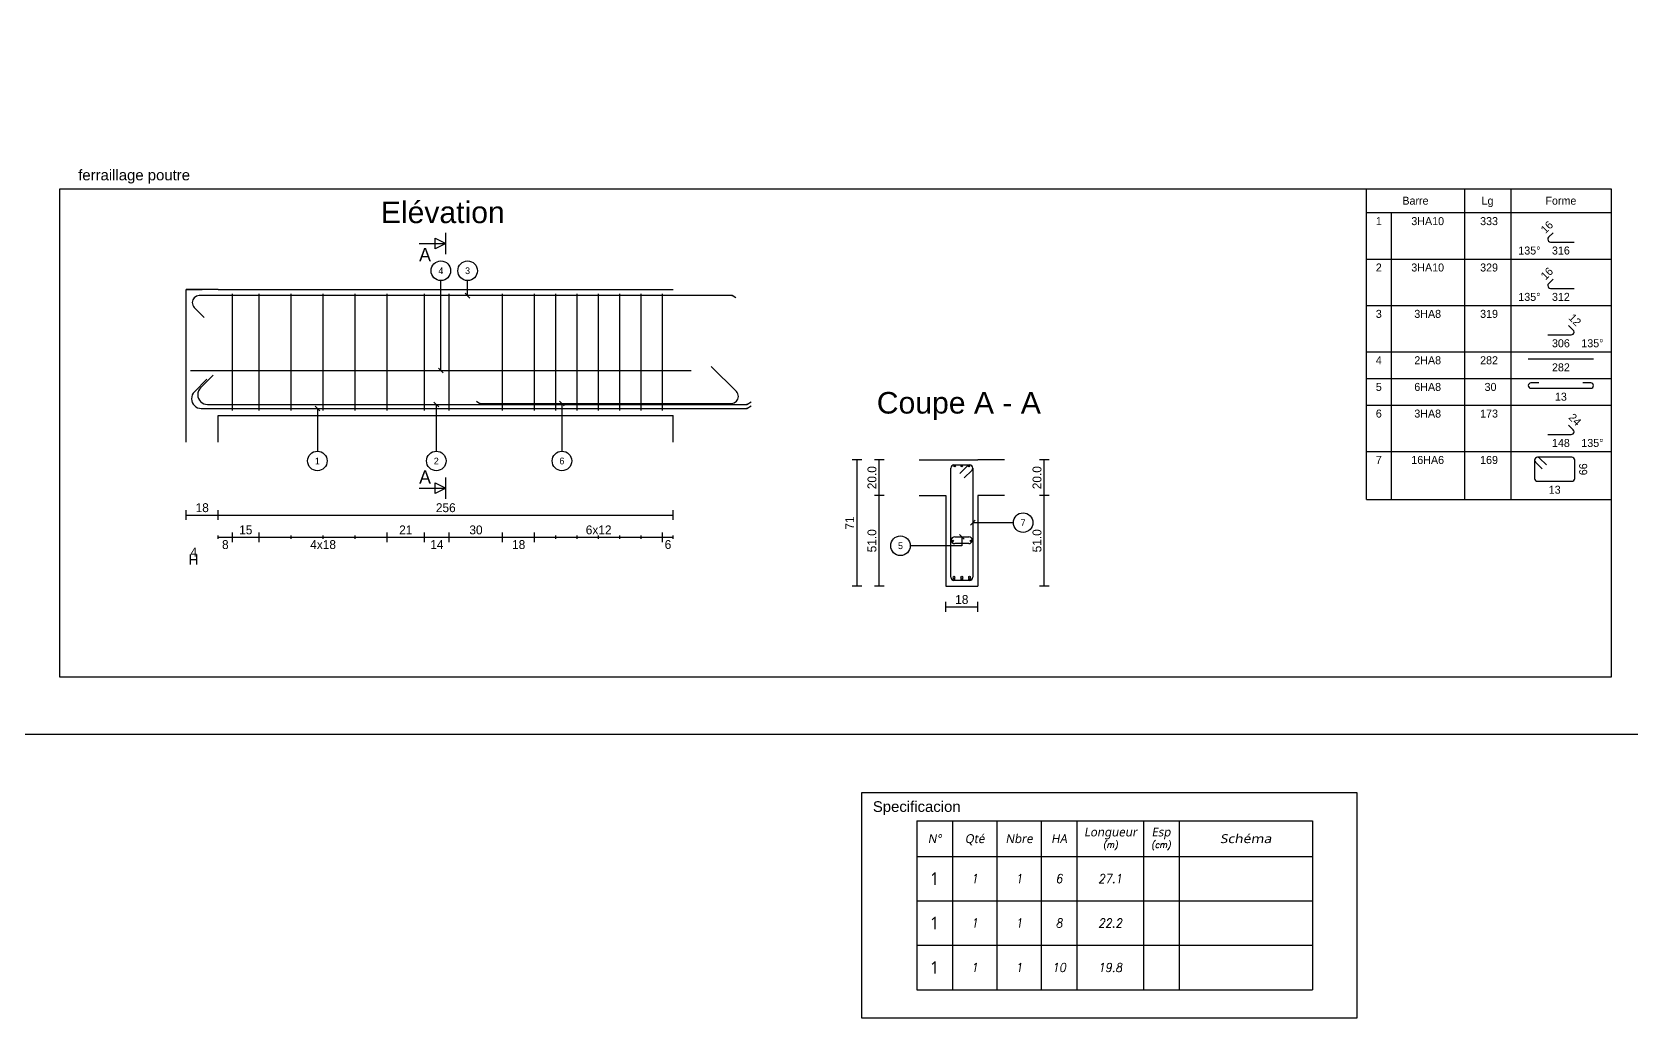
# Model space of a CAD drawing. Header units: metres. Extents: x -5618 to 118954, y -306 to 4637.
# Drawn here: x 90001 to 90901, y 464 to 1019 of the extents above; entities that cross this region are included whole.
import ezdxf
from ezdxf.enums import TextEntityAlignment as Align

# ---------------------------------------------------------------- set-up
doc = ezdxf.new("R2010")
doc.units = ezdxf.units.M
for name, color, linetype in [('1', 7, 'Continuous'), ('104', 7, 'Continuous'), ('173', 7, 'Continuous'), ('5', 7, 'Continuous'), ('6', 7, 'Continuous'), ('7', 7, 'Continuous'), ('GO-FER-HA', 140, 'Continuous'), ('GO-TEXTE', 9, 'Continuous'), ('GO-TEXTE-FER', 3, 'Continuous')]:
    doc.layers.add(name, color=color, linetype=linetype)
doc.styles.add('ARIAL', font='ARIAL.TTF')
doc.styles.add('Tableau', font='romans.shx', dxfattribs={"width": 0.9, "oblique": 10})
doc.styles.add('Tableau2', font='trebuc.TTF', dxfattribs={"width": 0.9, "oblique": 10})

# ---------------------------------------------------------------- blocks, each defined once
blk = doc.blocks.new('Désignation')
at = {"layer": 'GO-TEXTE-FER'}
for p, q in [((0, 0.8), (8.9, 0.8)), ((0, 0.8), (0, 0)), ((0.8, 0.8), (0.8, 0)), ((1.8, 0.8), (1.8, 0)), ((2.8, 0.8), (2.8, 0)), ((3.6, 0.8), (3.6, 0)), ((5.1, 0.8), (5.1, 0)), ((5.9, 0.8), (5.9, 0)), ((8.9, 0.8), (8.9, 0)), ((0, 0), (8.9, 0))]:
    blk.add_line(p, q, dxfattribs=at)
at = {"layer": 'GO-TEXTE-FER', "style": 'Tableau2', "oblique": 10}
for s, p in [('N°', (0.4, 0.4)), ('Qté', (1.3, 0.4)), ('Nbre', (2.3, 0.4)), ('HA', (3.2, 0.4)), ('Longueur', (4.356, 0.55)), ('Esp', (5.494, 0.55))]:
    blk.add_text(s, height=0.2, dxfattribs=at).set_placement(p, align=Align.MIDDLE_CENTER)
at = {"layer": 'GO-TEXTE-FER', "color": 7, "style": 'Tableau', "oblique": 10, "width": 0.9}
for s, p in [('(m)', (4.356, 0.265)), ('(cm)', (5.494, 0.265))]:
    blk.add_text(s, height=0.15, dxfattribs=at).set_placement(p, align=Align.MIDDLE_CENTER)
at = {"layer": 'GO-TEXTE-FER', "style": 'Tableau2', "oblique": 10, "width": 1.2}
blk.add_text('Schéma', height=0.2, dxfattribs=at).set_placement((7.4, 0.4), align=Align.MIDDLE_CENTER)
blk = doc.blocks.new('Spécial')
at = {"layer": 'GO-TEXTE-FER'}
for p, q in [((0, 0), (0, -1)), ((0, 0), (8.9, 0)), ((0.8, 0), (0.8, -1)), ((1.8, 0), (1.8, -1)), ((2.8, 0), (2.8, -1)), ((3.6, 0), (3.6, -1)), ((5.1, 0), (5.1, -1)), ((5.9, 0), (5.9, -1)), ((8.9, 0), (8.9, -1)), ((0, -1), (8.9, -1))]:
    blk.add_line(p, q, dxfattribs=at)
at = {"layer": 'GO-TEXTE-FER', "style": 'Tableau2', "width": 0.9}
blk.add_attdef('NUMERO', text='', height=0.28, dxfattribs=at).set_placement((0.4, -0.5), align=Align.MIDDLE_CENTER)
at = {"layer": 'GO-TEXTE-FER', "style": 'Tableau', "oblique": 10, "width": 0.9}
for tag, p in [('QUANTITE', (1.3, -0.5)), ('NOMBRE', (2.3, -0.5)), ('NUANCE', (3.2, -0.5)), ('LONGUEUR', (4.35, -0.5)), ('ESPACEMENTS', (5.5, -0.5))]:
    blk.add_attdef(tag, text='', height=0.2, dxfattribs=at).set_placement(p, align=Align.MIDDLE_CENTER)

msp = doc.modelspace()

# ---------------------------------------------------------------- linework, layer by layer
for points in [[(89957.27, 1573.71), (89957.27, 623.81), (91317.13, 623.81), (91317.13, 1573.71)], [(90467.55, 591.14), (90746.08, 591.14), (90746.08, 464.2), (90467.55, 464.2)]]:
    msp.add_lwpolyline(points, close=True)
at = {"layer": '1', "color": 1}
for points in [[(90090.1, 828.51), (90371.6, 828.51)], [(90099.28, 823.58), (90092.21, 816.5)], [(90102.78, 825.83), (90095.71, 818.75)], [(90090.6, 812.62), (90090.6, 812.62)], [(90094.1, 814.87), (90094.1, 814.87)], [(90402.96, 809.37), (90405.44, 810.8)], [(90096.1, 807.12), (90402.96, 807.12)], [(90099.6, 809.37), (90402.96, 809.37)], [(90402.96, 807.12), (90405.44, 808.55)], [(90517.96, 733), (90517.96, 733)], [(90519.86, 734.9), (90527.86, 734.9)], [(90524.86, 731.1), (90519.86, 731.1)], [(90527.86, 731.1), (90522.86, 731.1)], [(90529.76, 733), (90529.76, 733)]]:
    msp.add_lwpolyline(points, dxfattribs=at)
for centre, radius in [((90518.76, 732.6), 0.4), ((90528.96, 732.6), 0.4), ((90519.46, 712.2), 0.5), ((90519.46, 711.2), 0.5), ((90523.86, 712.2), 0.5), ((90523.86, 711.2), 0.5), ((90528.26, 712.2), 0.5), ((90528.26, 711.2), 0.5)]:
    msp.add_circle(centre, radius, dxfattribs=at)
for centre, radius, start, end in [((90096.1, 812.62), 5.5, 135, 180), ((90096.1, 812.62), 5.5, 180, 270), ((90099.6, 814.87), 5.5, 135, 180), ((90099.6, 814.87), 5.5, 180, 270), ((90519.86, 733), 1.9, 90, 180), ((90519.86, 733), 1.9, 180, 270), ((90527.86, 733), 1.9, 0, 90), ((90527.86, 733), 1.9, 270, 0)]:
    msp.add_arc(centre, radius, start, end, dxfattribs=at)
for p in [(90402.96, 809.37), (90402.96, 807.12)]:
    msp.add_point(p, dxfattribs=at)
at = {"layer": '104', "color": 104}
for points in [[(90233.6, 899.87), (90227.6, 896.87), (90227.6, 902.87), (90233.6, 899.87)], [(90233.6, 762.37), (90227.6, 759.37), (90227.6, 765.37), (90233.6, 762.37)]]:
    msp.add_lwpolyline(points, close=True, dxfattribs=at)
for points in [[(90233.6, 893.87), (90233.6, 905.87)], [(90218.6, 899.87), (90233.6, 899.87)], [(90397.05, 816.67), (90382.92, 830.8)], [(90250.8, 811.16), (90252.78, 810.02)], [(90252.78, 810.02), (90394.3, 810.02)], [(90398.2, 813.92), (90398.2, 813.92)], [(90233.6, 756.37), (90233.6, 768.37)], [(90218.6, 762.37), (90233.6, 762.37)]]:
    msp.add_lwpolyline(points, dxfattribs=at)
for start, end in [(270, 0), (0, 45)]:
    msp.add_arc((90394.3, 813.92), 3.9, start, end, dxfattribs=at)
msp.add_point((90252.78, 810.02), dxfattribs=at)
at = {"layer": '173', "color": 173}
for points in [[(90751.55, 755.93), (90751.55, 930.8), (90889.05, 930.8), (90889.05, 755.93)], [(90806.55, 930.8), (90806.55, 755.93)], [(90832.68, 930.8), (90832.68, 755.93)], [(90889.05, 917.3), (90751.55, 917.3)], [(90765.3, 917.3), (90765.3, 755.93)], [(90853.49, 902.33), (90853.49, 902.33)], [(90856.55, 906.04), (90853.95, 903.43)], [(90855.05, 900.76), (90868.24, 900.76)], [(90751.55, 891.21), (90889.05, 891.21)], [(90853.49, 876.24), (90853.49, 876.24)], [(90856.55, 879.95), (90853.95, 877.34)], [(90855.05, 874.67), (90868.24, 874.67)], [(90091, 866.72), (90091, 866.72)], [(90394.68, 870.62), (90094.9, 870.62)], [(90113.6, 806.02), (90113.6, 871.62)], [(90128.6, 806.02), (90128.6, 871.62)], [(90146.6, 806.02), (90146.6, 871.62)], [(90164.6, 806.02), (90164.6, 871.62)], [(90182.6, 806.02), (90182.6, 871.62)], [(90200.6, 806.02), (90200.6, 871.62)], [(90221.6, 806.02), (90221.6, 871.62)], [(90235.6, 806.02), (90235.6, 871.62)], [(90265.6, 806.02), (90265.6, 871.62)], [(90283.6, 806.02), (90283.6, 871.62)], [(90295.6, 806.02), (90295.6, 871.62)], [(90307.6, 806.02), (90307.6, 871.62)], [(90319.6, 806.02), (90319.6, 871.62)], [(90331.6, 806.02), (90331.6, 871.62)], [(90343.6, 806.02), (90343.6, 871.62)], [(90355.6, 806.02), (90355.6, 871.62)], [(90396.67, 869.47), (90394.68, 870.62)], [(90751.55, 865.12), (90889.05, 865.12)], [(90092.14, 863.96), (90097.79, 858.3)], [(90853.49, 848.58), (90866.67, 848.58)], [(90867.78, 851.25), (90865.17, 853.86)], [(90868.24, 850.14), (90868.24, 850.14)], [(90751.55, 839.02), (90889.05, 839.02)], [(90842.54, 835.02), (90879.19, 835.02)], [(90751.55, 824.02), (90889.05, 824.02)], [(90842.54, 820.02), (90842.54, 820.02)], [(90848.54, 821.52), (90844.04, 821.52)], [(90877.69, 821.52), (90873.19, 821.52)], [(90879.19, 820.02), (90879.19, 820.02)], [(90844.04, 818.52), (90877.69, 818.52)], [(90751.55, 809.02), (90889.05, 809.02)], [(90853.49, 792.49), (90866.67, 792.49)], [(90867.78, 795.16), (90865.17, 797.77)], [(90868.24, 794.05), (90868.24, 794.05)], [(90519.46, 775.4), (90528.26, 775.4)], [(90522.74, 770.63), (90526.98, 774.87)], [(90528.26, 775.4), (90528.26, 775.4)], [(90751.55, 782.93), (90889.05, 782.93)], [(90846.09, 778.06), (90846.09, 767.8)], [(90846.09, 778.06), (90846.09, 778.06)], [(90846.56, 776.92), (90850.38, 773.1)], [(90847.71, 779.68), (90847.71, 779.68)], [(90867.02, 779.68), (90847.71, 779.68)], [(90852.67, 775.39), (90848.85, 779.21)], [(90868.64, 767.8), (90868.64, 778.06)], [(90517.66, 712.2), (90517.66, 773.6)], [(90529.53, 772.33), (90525.29, 768.08)], [(90530.06, 773.6), (90530.06, 712.2)], [(90530.06, 773.6), (90530.06, 773.6)], [(90847.71, 766.18), (90867.02, 766.18)], [(90751.55, 755.93), (90889.05, 755.93)], [(90528.26, 710.4), (90519.46, 710.4)]]:
    msp.add_lwpolyline(points, dxfattribs=at)
for centre in [(90519.86, 774.7), (90523.86, 774.7), (90527.86, 774.7)]:
    msp.add_circle(centre, 0.4, dxfattribs=at)
for centre, radius, start, end in [((90855.05, 902.33), 1.57, 135, 180), ((90855.05, 902.33), 1.57, 180, 270), ((90855.05, 876.24), 1.57, 135, 180), ((90855.05, 876.24), 1.57, 180, 270), ((90094.9, 866.72), 3.9, 90, 180), ((90094.9, 866.72), 3.9, 180, 225), ((90866.67, 850.14), 1.57, 270, 0), ((90866.67, 850.14), 1.57, 0, 45), ((90844.04, 820.02), 1.5, 90, 180), ((90844.04, 820.02), 1.5, 180, 270), ((90877.69, 820.02), 1.5, 0, 90), ((90877.69, 820.02), 1.5, 270, 0), ((90866.67, 794.05), 1.57, 270, 0), ((90866.67, 794.05), 1.57, 0, 45), ((90519.46, 773.6), 1.8, 90, 180), ((90528.26, 773.6), 1.8, 90, 135), ((90528.26, 773.6), 1.8, 0, 90), ((90847.71, 778.06), 1.62, 90, 180), ((90847.71, 778.06), 1.62, 180, 225), ((90847.71, 778.06), 1.62, 45, 90), ((90867.02, 778.06), 1.62, 0, 90), ((90528.26, 773.6), 1.8, 315, 0), ((90847.71, 767.8), 1.62, 180, 270), ((90867.02, 767.8), 1.62, 270, 0), ((90519.46, 712.2), 1.8, 180, 270), ((90528.26, 712.2), 1.8, 270, 0)]:
    msp.add_arc(centre, radius, start, end, dxfattribs=at)
msp.add_point((90394.68, 870.62), dxfattribs=at)
at = {"layer": '5', "color": 5}
for points in [[(90467.69, 778.2), (90462.19, 778.2)], [(90464.94, 707.2), (90464.94, 778.2)], [(90480.19, 778.2), (90474.69, 778.2)], [(90477.44, 758.2), (90477.44, 778.2)], [(90573.02, 778.2), (90567.52, 778.2)], [(90570.27, 758.2), (90570.27, 778.2)], [(90480.19, 758.2), (90474.69, 758.2)], [(90477.44, 707.2), (90477.44, 758.2)], [(90573.02, 758.2), (90567.52, 758.2)], [(90570.27, 707.2), (90570.27, 758.2)], [(90087.6, 744.45), (90087.6, 749.95)], [(90087.6, 747.2), (90105.6, 747.2)], [(90105.6, 744.45), (90105.6, 749.95)], [(90105.6, 747.2), (90361.6, 747.2)], [(90361.6, 744.45), (90361.6, 749.95)], [(90105.6, 733.78), (90105.6, 735.62)], [(90105.6, 734.7), (90113.6, 734.7)], [(90113.6, 731.95), (90113.6, 737.45)], [(90113.6, 733.78), (90113.6, 735.62)], [(90113.6, 734.7), (90128.6, 734.7)], [(90128.6, 731.95), (90128.6, 737.45)], [(90128.6, 733.78), (90128.6, 735.62)], [(90128.6, 734.7), (90146.6, 734.7)], [(90128.6, 734.7), (90200.6, 734.7)], [(90146.6, 733.78), (90146.6, 735.62)], [(90146.6, 734.7), (90164.6, 734.7)], [(90164.6, 733.78), (90164.6, 735.62)], [(90164.6, 734.7), (90182.6, 734.7)], [(90182.6, 733.78), (90182.6, 735.62)], [(90182.6, 734.7), (90200.6, 734.7)], [(90200.6, 731.95), (90200.6, 737.45)], [(90200.6, 733.78), (90200.6, 735.62)], [(90200.6, 734.7), (90221.6, 734.7)], [(90221.6, 731.95), (90221.6, 737.45)], [(90221.6, 733.78), (90221.6, 735.62)], [(90221.6, 734.7), (90235.6, 734.7)], [(90235.6, 731.95), (90235.6, 737.45)], [(90235.6, 733.78), (90235.6, 735.62)], [(90235.6, 734.7), (90265.6, 734.7)], [(90265.6, 731.95), (90265.6, 737.45)], [(90265.6, 733.78), (90265.6, 735.62)], [(90265.6, 734.7), (90283.6, 734.7)], [(90283.6, 731.95), (90283.6, 737.45)], [(90283.6, 733.78), (90283.6, 735.62)], [(90283.6, 734.7), (90295.6, 734.7)], [(90283.6, 734.7), (90355.6, 734.7)], [(90295.6, 733.78), (90295.6, 735.62)], [(90295.6, 734.7), (90307.6, 734.7)], [(90307.6, 733.78), (90307.6, 735.62)], [(90307.6, 734.7), (90319.6, 734.7)], [(90319.6, 733.78), (90319.6, 735.62)], [(90319.6, 734.7), (90331.6, 734.7)], [(90331.6, 733.78), (90331.6, 735.62)], [(90331.6, 734.7), (90343.6, 734.7)], [(90343.6, 733.78), (90343.6, 735.62)], [(90343.6, 734.7), (90355.6, 734.7)], [(90355.6, 731.95), (90355.6, 737.45)], [(90355.6, 733.78), (90355.6, 735.62)], [(90355.6, 734.7), (90361.6, 734.7)], [(90361.6, 733.78), (90361.6, 735.62)], [(90090.1, 719.45), (90090.1, 724.95)], [(90090.1, 722.2), (90093.6, 722.2)], [(90093.6, 719.45), (90093.6, 724.95)], [(90467.69, 707.2), (90462.19, 707.2)], [(90480.19, 707.2), (90474.69, 707.2)], [(90573.02, 707.2), (90567.52, 707.2)], [(90514.86, 692.78), (90514.86, 698.28)], [(90514.86, 695.53), (90532.86, 695.53)], [(90532.86, 692.78), (90532.86, 698.28)]]:
    msp.add_lwpolyline(points, dxfattribs=at)
at = {"layer": '6', "color": 6}
for points in [[(90230.85, 828.51), (90230.85, 879.12)], [(90245.88, 870.62), (90245.88, 879.12)], [(90244.56, 871.94), (90247.21, 869.29)], [(90229.52, 829.84), (90232.17, 827.19)], [(90229.61, 808.04), (90226.96, 810.69)], [(90300.27, 808.69), (90297.62, 811.34)], [(90298.95, 810.02), (90298.95, 783.12)], [(90162.72, 805.79), (90160.06, 808.44)], [(90161.39, 807.12), (90161.39, 783.12)], [(90228.28, 809.37), (90228.28, 783.12)], [(90531.38, 744.22), (90528.73, 741.57)], [(90530.06, 742.9), (90552.86, 742.9)], [(90523.86, 729.9), (90494.86, 729.9)], [(90525.18, 733.57), (90522.53, 736.22)], [(90523.86, 734.9), (90523.86, 729.9)]]:
    msp.add_lwpolyline(points, dxfattribs=at)
for centre in [(90230.85, 884.62), (90245.88, 884.62), (90161.39, 777.62), (90228.28, 777.62), (90298.95, 777.62), (90558.36, 742.9), (90489.36, 729.9)]:
    msp.add_circle(centre, 5.5, dxfattribs=at)
at = {"layer": '7', "color": 7}
for points in [[(90105.6, 874.12), (90087.6, 874.12)], [(90087.6, 788.12), (90087.6, 874.12)], [(90087.6, 874.12), (90096.6, 874.12)], [(90105.6, 874.12), (90361.6, 874.12)], [(90087.6, 788.12), (90087.6, 803.12)], [(90105.6, 803.12), (90361.6, 803.12)], [(90105.6, 788.12), (90105.6, 803.12)], [(90361.6, 788.12), (90361.6, 803.12)], [(90499.86, 778.2), (90514.86, 778.2)], [(90514.86, 778.2), (90532.86, 778.2)], [(90547.86, 778.2), (90532.86, 778.2)], [(90499.86, 758.2), (90514.86, 758.2)], [(90514.86, 758.2), (90514.86, 707.2)], [(90547.86, 758.2), (90532.86, 758.2)], [(90532.86, 758.2), (90532.86, 707.2)], [(90514.86, 707.2), (90532.86, 707.2)]]:
    msp.add_lwpolyline(points, dxfattribs=at)
at = {"layer": 'GO-TEXTE-FER'}
msp.add_lwpolyline([(90016.56, 930.8), (90889.05, 930.8), (90889.05, 655.99), (90016.56, 655.99)], close=True, dxfattribs=at)

# ---------------------------------------------------------------- block references
at = {"layer": 'GO-FER-HA', "xscale": 25, "yscale": 25, "zscale": 25}
msp.add_blockref('Désignation', (90498.59, 555.12), dxfattribs=at)
at = {"layer": 'GO-FER-HA', "xscale": 24.99585865624249, "yscale": 24.99585865560221, "zscale": 24.9958586556}
for p, values in [((90498.59, 555.12), {'NUMERO': '1', 'QUANTITE': '1', 'NOMBRE': '1', 'NUANCE': '6', 'LONGUEUR': '27.1'}), ((90498.59, 530.13), {'NUMERO': '1', 'QUANTITE': '1', 'NOMBRE': '1', 'NUANCE': '8', 'LONGUEUR': '22.2'}), ((90498.59, 505.13), {'NUMERO': '1', 'QUANTITE': '1', 'NOMBRE': '1', 'NUANCE': '10', 'LONGUEUR': '19.8'})]:
    msp.add_blockref('Spécial', p, dxfattribs=at).add_auto_attribs(values)

# ---------------------------------------------------------------- texts
at = {"style": 'ARIAL'}
for s, height, p in [('Elévation', 12.129, (90231.92, 917.51)), ('Coupe A - A', 12.1293, (90522.2, 810.34))]:
    msp.add_text(s, height=height, dxfattribs=at).set_placement(p, align=Align.MIDDLE_CENTER)
at = {"layer": '104', "color": 104}
msp.add_text('A', height=7.5, dxfattribs=at).set_placement((90218.6, 897.42), align=Align.TOP_LEFT)
msp.add_text('A', height=7.5, dxfattribs=at).set_placement((90218.6, 764.81))
at = {"layer": '173', "color": 173}
for s, p in [('Barre', (90779.05, 924.05)), ('Lg', (90819.61, 924.05)), ('Forme', (90860.86, 924.05))]:
    msp.add_text(s, height=4.5, dxfattribs=at).set_placement(p, align=Align.MIDDLE_CENTER)
for s, p in [('1', (90758.43, 914.8)), ('3HA10', (90785.93, 914.8)), (' 333', (90819.61, 914.8)), ('316', (90860.86, 898.26)), ('2', (90758.43, 888.71)), ('3HA10', (90785.93, 888.71)), (' 329', (90819.61, 888.71)), ('312', (90860.86, 872.17)), ('3', (90758.43, 862.62)), ('3HA8', (90785.93, 862.62)), (' 319', (90819.61, 862.62)), ('306', (90860.86, 846.08)), ('4', (90758.43, 836.52)), ('2HA8', (90785.93, 836.52)), (' 282', (90819.61, 836.52)), ('282', (90860.86, 832.52)), ('5', (90758.43, 821.52)), ('6HA8', (90785.93, 821.52)), ('  30', (90819.61, 821.52)), ('13', (90860.86, 816.02)), ('6', (90758.43, 806.52)), ('3HA8', (90785.93, 806.52)), (' 173', (90819.61, 806.52)), ('148', (90860.86, 789.99)), ('7', (90758.43, 780.43)), ('16HA6', (90785.93, 780.43)), (' 169', (90819.61, 780.43)), ('13', (90857.36, 763.68))]:
    msp.add_text(s, height=4.5, dxfattribs=at).set_placement(p, align=Align.TOP_CENTER)
for p in [(90852.18, 905.2), (90852.18, 879.11)]:
    msp.add_text('16', height=4.5, rotation=45, dxfattribs=at).set_placement(p)
for p in [(90849.36, 898.26), (90849.36, 872.17)]:
    msp.add_text('135°', height=4.5, dxfattribs=at).set_placement(p, align=Align.TOP_RIGHT)
for s, p in [('12', (90869.55, 853.02)), ('24', (90869.55, 796.93))]:
    msp.add_text(s, height=4.5, rotation=315, dxfattribs=at).set_placement(p, align=Align.RIGHT)
for p in [(90872.36, 846.08), (90872.36, 789.99)]:
    msp.add_text('135°', height=4.5, dxfattribs=at).set_placement(p, align=Align.TOP_LEFT)
msp.add_text('66', height=4.5, rotation=90, dxfattribs=at).set_placement((90871.14, 772.93), align=Align.TOP_CENTER)
at = {"layer": '5', "color": 5}
for s, p in [('20.0', (90475.82, 768.2)), ('20.0', (90568.65, 768.2)), ('71', (90463.32, 742.7)), ('51.0', (90475.82, 732.7)), ('51.0', (90568.65, 732.7))]:
    msp.add_text(s, height=5, rotation=90, dxfattribs=at).set_placement(p, align=Align.CENTER)
for s, p in [('18', (90096.6, 748.82)), ('256', (90233.6, 748.82)), ('15', (90121.1, 736.32)), ('21', (90211.1, 736.32)), ('30', (90250.6, 736.32)), ('6x12', (90319.6, 736.32)), ('4', (90091.85, 723.82)), ('18', (90523.86, 697.15))]:
    msp.add_text(s, height=5, dxfattribs=at).set_placement(p, align=Align.CENTER)
for s, p in [('8', (90109.6, 733.08)), ('4x18', (90164.6, 733.08)), ('14', (90228.6, 733.08)), ('18', (90274.6, 733.08)), ('6', (90358.6, 733.08))]:
    msp.add_text(s, height=5, dxfattribs=at).set_placement(p, align=Align.TOP_CENTER)
at = {"layer": '6', "color": 6}
for s, p in [('4', (90230.85, 884.62)), ('3', (90245.88, 884.62)), ('1', (90161.39, 777.62)), ('2', (90228.28, 777.62)), ('6', (90298.95, 777.62)), ('7', (90558.36, 742.9)), ('5', (90489.36, 729.9))]:
    msp.add_text(s, height=3.75, dxfattribs=at).set_placement(p, align=Align.MIDDLE_CENTER)
at = {"layer": 'GO-TEXTE', "lineweight": -3, "style": 'ARIAL'}
for s, p in [('ferraillage poutre', (90026.85, 935.5)), ('Specificacion', (90473.84, 580.17))]:
    msp.add_text(s, height=6, dxfattribs=at).set_placement(p)

doc.saveas('drawing.dxf')
